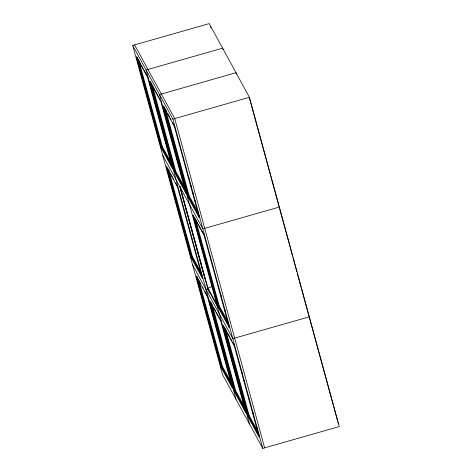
<?xml version="1.0" encoding="UTF-8"?>
<svg xmlns="http://www.w3.org/2000/svg" width="472" height="472" viewBox="0 0 472 472"><rect width="100%" height="100%" fill="white"/><g stroke="black" fill="none" stroke-linecap="round" stroke-linejoin="round"><path stroke-width="0.71" d="M185.909 193.255L160.934 101.793L149.636 81.066L174.605 172.528L185.909 193.255L186.098 192.31M166.917 166.94L166.209 166.256L191.178 257.718L202.476 278.445L202.671 277.507M229.109 325.999L218.312 306.192L193.709 216.07L192.995 215.385L217.964 306.847L229.268 327.58L229.457 326.636M245.835 412.77L220.867 321.302L209.562 300.575L234.537 392.043L245.835 412.77L246.03 411.826M161.212 147.96L136.243 56.498L147.541 77.225L172.516 168.687L161.212 147.96L161.56 147.299L137.216 57.106M174.605 172.528L174.953 171.867L150.35 81.745L151.742 84.305M187.998 197.095L163.029 105.628L174.333 126.354L199.302 217.822L187.998 197.095L188.346 196.435L163.743 106.312L166.876 112.065M191.178 257.718L191.52 257.057L167.112 167.648M217.964 306.847L219.067 305.467L195.768 220.117M221.144 367.476L196.169 276.008L207.473 296.74L232.442 388.202L221.144 367.476L221.486 366.815L197.143 276.622M234.537 392.043L234.879 391.382L210.471 301.968M247.93 416.605L222.961 325.143L234.26 345.87L259.228 437.332L247.93 416.605L248.272 415.944L223.669 325.827M138.821 60.516L162.315 146.58L161.56 147.299L172.014 166.474M152.019 84.376L175.708 171.141L174.953 171.867L185.756 191.679M165.607 109.651L189.101 195.709L188.346 196.435L199.491 216.878M168.593 169.566L192.281 256.331L191.52 257.057L202.323 276.869M198.753 280.032L222.247 366.089L221.486 366.815L231.941 385.99M211.952 303.885L235.64 390.657L234.879 391.382L245.682 411.189M225.539 329.167L249.033 415.224L248.272 415.944L259.423 436.393M132.697 45.43L209.226 23.6L249.411 97.297L339.303 426.57L262.774 448.4L222.589 374.703L132.697 45.43L172.882 119.127L262.774 448.4M172.882 119.127L249.411 97.297M180.192 186.77L207.81 287.92L212.034 286.71M206.022 289.513L207.887 288.976L218.459 308.375M147.541 77.225L148.102 77.626M174.333 126.354L174.888 126.761L172.799 122.926M192.995 215.385L204.854 236.513M207.473 296.74L208.028 297.142M234.26 345.87L234.82 346.271L232.731 342.436M210.146 26.196L210.984 27.73M278.669 205.762L279.371 207.055L202.842 228.885L162.663 155.188M308.281 314.871L309.337 316.812L232.808 338.642L192.629 264.945M134.567 44.899L174.746 118.596L264.639 447.869M137.305 57.82L140.438 63.572M141.134 64.847L143.222 68.682M143.925 69.962L147.058 75.709M152.438 85.579L158.362 96.441M159.058 97.722L159.754 98.996M167.572 113.339L169.666 117.174M170.362 118.454L171.059 119.729M162.315 146.58L171.602 163.613M175.708 171.141L184.652 187.549M189.101 195.709L198.045 212.111M171.926 165.766L161.819 147.229L137.411 57.814M184.977 189.697L175.212 171.79L150.609 81.674M199.06 215.533L188.605 196.358L164.392 107.657M167.613 168.215L169.708 172.05M170.404 173.324L172.492 177.159M173.189 178.44L173.885 179.714M175.625 182.912L177.72 186.747M194.405 217.35L197.538 223.097M198.234 224.377L200.323 228.212M201.025 229.486L204.158 235.239M166.209 166.256L177.507 186.983L202.476 278.445M192.281 256.331L201.225 272.739M219.067 305.467L228.354 322.5M201.892 275.524L191.785 256.986L167.761 168.994M228.678 324.653L218.571 306.116L194.358 217.415M207.81 287.92L217.922 306.47M208.807 291.578L209.645 293.112M196.883 276.692L198.972 280.527M199.668 281.808L200.37 283.082M202.458 286.917L203.155 288.197M204.895 291.389L206.984 295.224M210.972 302.54L211.668 303.815M213.763 307.65L215.503 310.847M216.2 312.122L218.288 315.957M218.984 317.231L219.681 318.512M220.383 319.792L221.079 321.066M224.719 327.745L226.808 331.58M227.504 332.854L229.593 336.689M230.289 337.964L232.029 341.162M222.247 366.089L231.191 382.497M235.64 390.657L244.584 407.059M249.033 415.224L257.977 431.626M231.858 385.282L221.751 366.738L197.337 277.329M244.903 409.212L235.144 391.306L210.925 302.605M258.992 435.048L248.537 415.873L224.513 327.881M249.487 98.359L278.456 204.459M279.648 208.825L292.587 256.213M292.97 257.629L296.835 271.778M297.218 273.188L301.083 287.336M301.466 288.752L308.228 313.508M309.42 317.874L333.167 404.876M333.556 406.286L337.415 420.434M337.804 421.85L338.383 423.974M236.401 74.151L236.012 72.729L159.489 94.565L249.381 423.832M223.008 49.584L222.619 48.168L146.09 69.998L235.988 399.271M188.452 176.434L189.03 178.558M190.776 184.947L191.355 187.077M192.712 192.045L193.296 194.169M195.036 200.559L195.62 202.689M216.282 278.38L216.866 280.51M220.548 293.991L221.126 296.121M224.808 309.602L225.392 311.732M241.794 371.818L242.372 373.948M244.118 380.332L244.697 382.462M248.378 395.943L248.962 398.073M252.644 411.554L253.222 413.684M256.904 427.166L257.488 429.296M204.293 236.112L229.268 327.58M175.248 152.574L175.832 154.704M176.605 157.542L177.189 159.672M178.546 164.639L179.124 166.769M180.87 173.153L181.449 175.283M185.13 188.765L185.714 190.894M224.33 332.353L224.914 334.477M231.888 360.024L232.466 362.154M234.212 368.538L234.79 370.667M238.472 384.149L239.056 386.279M242.738 399.76L243.316 401.89M179.856 186.304L208.276 290.392M180.127 188.062L204.848 278.604"/></g></svg>
